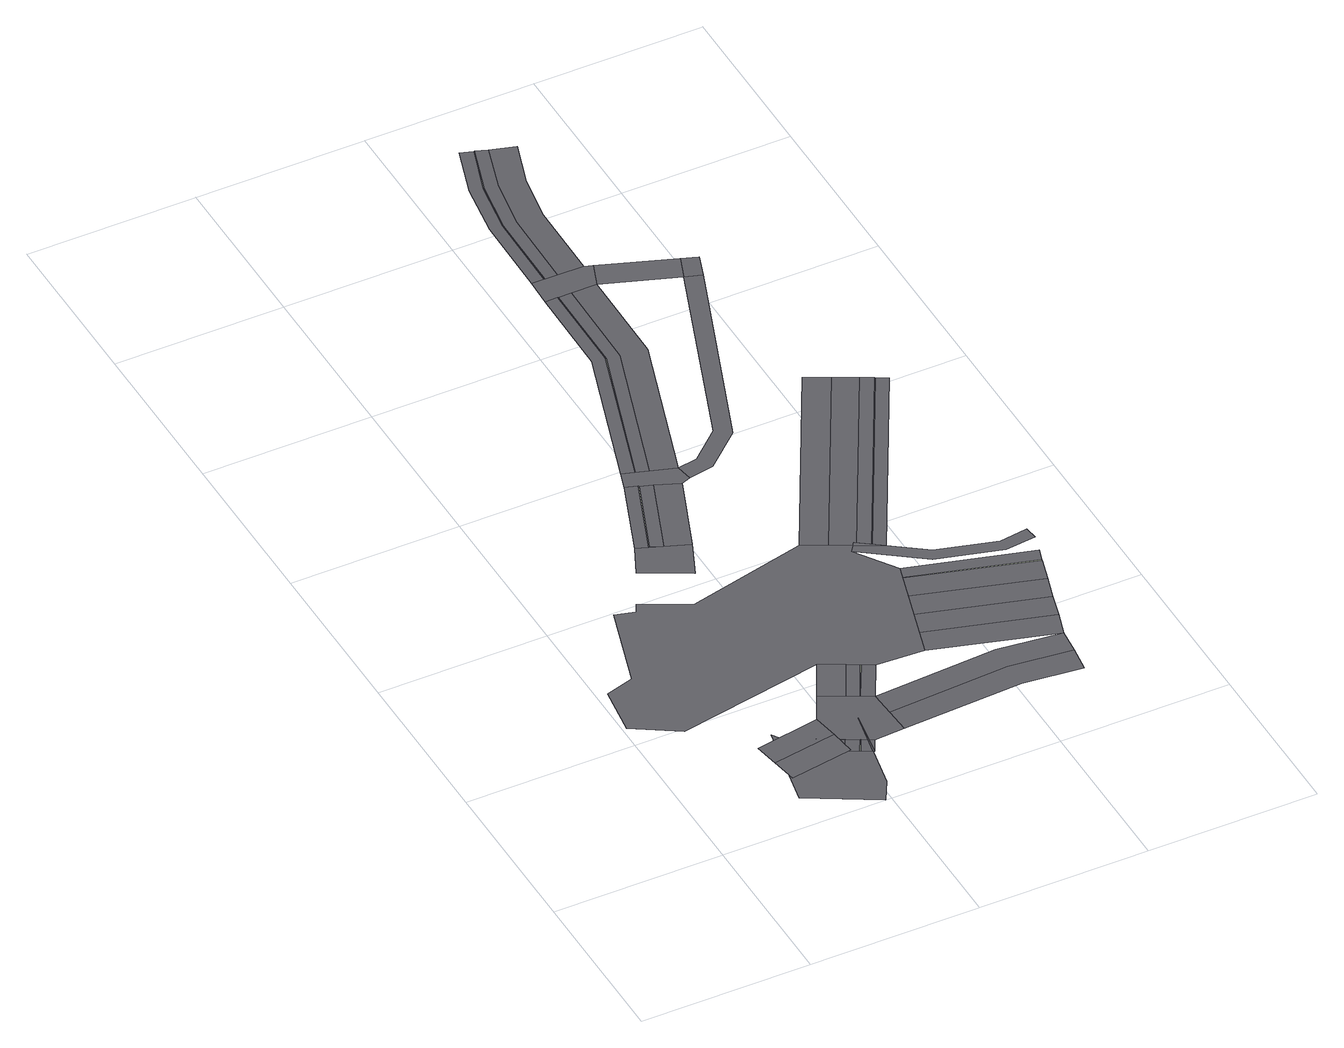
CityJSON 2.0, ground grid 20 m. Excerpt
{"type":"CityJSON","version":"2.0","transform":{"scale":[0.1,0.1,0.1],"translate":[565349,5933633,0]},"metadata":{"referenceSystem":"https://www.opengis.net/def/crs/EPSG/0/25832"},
"CityObjects":{
"road1":{"type":"Road","attributes":{"class":"transportation","function":"road","name":"Willy-Brandt-Straße","_createdBy":"webcityeditor","_createdAt":"2026-07-18T00:00:00.000Z","_osmWayIds":["43118570"],"_osm2streetsLaneCount":2,"_highwayType":"secondary","_osmTags":{"highway":"secondary","name":"Willy-Brandt-Straße","layer":"0"},"_verticalProfile":{"placement":"surface","source":"osm_tags","elevationM":0,"osmLayer":0}},"geometry":[{"type":"MultiSurface","lod":"2","boundaries":[[[0,1,2,3]],[[4,5,1,0]]],"semantics":{"surfaces":[{"type":"TrafficArea","function":"driving_lane","trafficDirection":"forward","transportationUsage":"car_lane","surfaceMaterial":"asphalt","maxspeed":50,"verticalPlacement":"surface","roadElevation":0,"source":"osm2streets","sourceType":"Driving","sourceSurfaceIndex":0,"osm2streetsLaneIndex":0,"osmWayIds":["43118570"],"allowedModes":["car"]},{"type":"TrafficArea","function":"driving_lane","trafficDirection":"forward","transportationUsage":"car_lane","surfaceMaterial":"asphalt","maxspeed":50,"verticalPlacement":"surface","roadElevation":0,"source":"osm2streets","sourceType":"Driving","sourceSurfaceIndex":1,"osm2streetsLaneIndex":1,"osmWayIds":["43118570"],"allowedModes":["car"]}],"values":[0,1]}}]},
"road2":{"type":"Road","attributes":{"class":"transportation","name":"Intersection 470","_createdBy":"webcityeditor","_createdAt":"2026-07-18T00:00:00.000Z","_connectedOsm2streetsRoadIds":["1682","457","456","1696"],"_osmNodeIds":["243175300"],"_intersectionControl":"Signed","_verticalProfile":{"placement":"surface","source":"osm_tags","elevationM":0,"osmLayer":0}},"geometry":[{"type":"MultiSurface","lod":"2","boundaries":[[[6,7,8,9,10,11,12]]],"semantics":{"surfaces":[{"type":"TrafficArea","function":"intersection","transportationUsage":"intersection","surfaceMaterial":"asphalt","source":"osm2streets","sourceType":"Intersection","connectedRoadIds":["1682","457","456","1696"],"osmNodeIds":["243175300"]}],"values":[0]}}]},
"road3":{"type":"Road","attributes":{"class":"transportation","function":"road","name":"Rödingsmarkt","_createdBy":"webcityeditor","_createdAt":"2026-07-18T00:00:00.000Z","_osmWayIds":["39978008"],"_osm2streetsLaneCount":4,"_highwayType":"secondary","_osmTags":{"highway":"secondary","name":"Rödingsmarkt","layer":"0"},"_verticalProfile":{"placement":"surface","source":"osm_tags","elevationM":0,"osmLayer":0}},"geometry":[{"type":"MultiSurface","lod":"2","boundaries":[[[13,14,15,10]],[[16,17,14,13]],[[18,19,17,16]],[[9,20,19,18]]],"semantics":{"surfaces":[{"type":"TrafficArea","function":"driving_lane","trafficDirection":"forward","transportationUsage":"car_lane","surfaceMaterial":"asphalt","maxspeed":50,"verticalPlacement":"surface","roadElevation":0,"source":"osm2streets","sourceType":"Driving","sourceSurfaceIndex":0,"osm2streetsLaneIndex":0,"osmWayIds":["39978008"],"allowedModes":["car"]},{"type":"TrafficArea","function":"bike_lane","trafficDirection":"forward","transportationUsage":"bike_lane","surfaceMaterial":"asphalt","maxspeed":50,"verticalPlacement":"surface","roadElevation":0,"source":"osm2streets","sourceType":"Biking","sourceSurfaceIndex":1,"osm2streetsLaneIndex":1,"osmWayIds":["39978008"],"allowedModes":["bicycle"]},{"type":"AuxiliaryTrafficArea","function":"median","trafficDirection":"forward","transportationUsage":"median","surfaceMaterial":"asphalt","maxspeed":50,"verticalPlacement":"surface","roadElevation":0,"source":"osm2streets","sourceType":"Buffer(Curb)","sourceSurfaceIndex":2,"osm2streetsLaneIndex":2,"osmWayIds":["39978008"],"osm2streetsPropertiesJson":"{\"allowed_turns\":[],\"direction\":\"Forward\",\"index\":2,\"layer\":0,\"osm_way_ids\":[39978008],\"road\":457,\"speed_limit\":\"Some(Speed(13.8889))\",\"type\":\"Buffer(Curb)\",\"width\":0.1}"},{"type":"TrafficArea","function":"sidewalk","trafficDirection":"forward","transportationUsage":"sidewalk","surfaceMaterial":"asphalt","maxspeed":50,"verticalPlacement":"surface","roadElevation":0,"source":"osm2streets","sourceType":"Sidewalk","sourceSurfaceIndex":3,"osm2streetsLaneIndex":3,"osmWayIds":["39978008"],"allowedModes":["pedestrian"]}],"values":[0,1,2,3]}}]},
"road4":{"type":"Road","attributes":{"class":"transportation","name":"Intersection 471","_createdBy":"webcityeditor","_createdAt":"2026-07-18T00:00:00.000Z","_connectedOsm2streetsRoadIds":["475","469","457","476"],"_osmNodeIds":["540212360"],"_intersectionControl":"Signalled","_verticalProfile":{"placement":"surface","source":"osm_tags","elevationM":0,"osmLayer":0}},"geometry":[{"type":"MultiSurface","lod":"2","boundaries":[[[4,3,15,20,21,22,23]]],"semantics":{"surfaces":[{"type":"TrafficArea","function":"intersection","transportationUsage":"intersection","surfaceMaterial":"asphalt","source":"osm2streets","sourceType":"Intersection","connectedRoadIds":["475","469","457","476"],"osmNodeIds":["540212360"]}],"values":[0]}}]},
"road5":{"type":"Road","attributes":{"class":"transportation","name":"Intersection 1455","_createdBy":"webcityeditor","_createdAt":"2026-07-18T00:00:00.000Z","_connectedOsm2streetsRoadIds":["471","1670","1110","1680","481","475","473","807"],"_osmNodeIds":["5622279924","27140876","540212352","540212344","11517550896"],"_intersectionControl":"Signalled","_verticalProfile":{"placement":"surface","source":"osm_tags","elevationM":0,"osmLayer":0}},"geometry":[{"type":"MultiSurface","lod":"2","boundaries":[[[24,25,26,27,28,29,30,31,32,33,34,35,36,37,38,39]]],"semantics":{"surfaces":[{"type":"TrafficArea","function":"intersection","transportationUsage":"intersection","surfaceMaterial":"asphalt","source":"osm2streets","sourceType":"Intersection","connectedRoadIds":["471","1670","1110","1680","481","475","473","807"],"osmNodeIds":["5622279924","27140876","540212352","540212344","11517550896"]}],"values":[0]}}]},
"road6":{"type":"Road","attributes":{"class":"transportation","name":"Intersection 361","_createdBy":"webcityeditor","_createdAt":"2026-07-18T00:00:00.000Z","_connectedOsm2streetsRoadIds":["337","1669","1670"],"_osmNodeIds":["265633799"],"_intersectionControl":"Signalled","_verticalProfile":{"placement":"surface","source":"osm_tags","elevationM":0,"osmLayer":0}},"geometry":[{"type":"MultiSurface","lod":"2","boundaries":[[[40,41,42,43,44]]],"semantics":{"surfaces":[{"type":"TrafficArea","function":"intersection","transportationUsage":"intersection","surfaceMaterial":"asphalt","source":"osm2streets","sourceType":"Fork","connectedRoadIds":["337","1669","1670"],"osmNodeIds":["265633799"]}],"values":[0]}}]},
"road7":{"type":"Road","attributes":{"class":"transportation","function":"road","name":"Rödingsmarkt","_createdBy":"webcityeditor","_createdAt":"2026-07-18T00:00:00.000Z","_osmWayIds":["43118568"],"_osm2streetsLaneCount":4,"_highwayType":"secondary","_osmTags":{"highway":"secondary","name":"Rödingsmarkt","layer":"0"},"_verticalProfile":{"placement":"surface","source":"osm_tags","elevationM":0,"osmLayer":0}},"geometry":[{"type":"MultiSurface","lod":"2","boundaries":[[[45,46,27,23]],[[47,48,46,45]],[[49,50,48,47]],[[22,28,50,49]]],"semantics":{"surfaces":[{"type":"TrafficArea","function":"driving_lane","trafficDirection":"forward","transportationUsage":"car_lane","surfaceMaterial":"asphalt","maxspeed":50,"verticalPlacement":"surface","roadElevation":0,"source":"osm2streets","sourceType":"Driving","sourceSurfaceIndex":0,"osm2streetsLaneIndex":0,"osmWayIds":["43118568"],"allowedModes":["car"]},{"type":"TrafficArea","function":"bike_lane","trafficDirection":"forward","transportationUsage":"bike_lane","surfaceMaterial":"asphalt","maxspeed":50,"verticalPlacement":"surface","roadElevation":0,"source":"osm2streets","sourceType":"Biking","sourceSurfaceIndex":1,"osm2streetsLaneIndex":1,"osmWayIds":["43118568"],"allowedModes":["bicycle"]},{"type":"AuxiliaryTrafficArea","function":"median","trafficDirection":"forward","transportationUsage":"median","surfaceMaterial":"asphalt","maxspeed":50,"verticalPlacement":"surface","roadElevation":0,"source":"osm2streets","sourceType":"Buffer(Curb)","sourceSurfaceIndex":2,"osm2streetsLaneIndex":2,"osmWayIds":["43118568"],"osm2streetsPropertiesJson":"{\"allowed_turns\":[],\"direction\":\"Forward\",\"index\":2,\"layer\":0,\"osm_way_ids\":[43118568],\"road\":475,\"speed_limit\":\"Some(Speed(13.8889))\",\"type\":\"Buffer(Curb)\",\"width\":0.1}"},{"type":"TrafficArea","function":"sidewalk","trafficDirection":"forward","transportationUsage":"sidewalk","surfaceMaterial":"asphalt","maxspeed":50,"verticalPlacement":"surface","roadElevation":0,"source":"osm2streets","sourceType":"Sidewalk","sourceSurfaceIndex":3,"osm2streetsLaneIndex":3,"osmWayIds":["43118568"],"allowedModes":["pedestrian"]}],"values":[0,1,2,3]}}]},
"road8":{"type":"Road","attributes":{"class":"transportation","function":"road","name":"Rödingsmarkt","_createdBy":"webcityeditor","_createdAt":"2026-07-18T00:00:00.000Z","_osmWayIds":["1408626026"],"_osm2streetsLaneCount":4,"_highwayType":"secondary","_osmTags":{"highway":"secondary","name":"Rödingsmarkt","layer":"0"},"_verticalProfile":{"placement":"surface","source":"osm_tags","elevationM":0,"osmLayer":0}},"geometry":[{"type":"MultiSurface","lod":"2","boundaries":[[[51,52,42,53]],[[54,55,52,51]],[[56,57,55,54]],[[58,43,57,56]]],"semantics":{"surfaces":[{"type":"TrafficArea","function":"driving_lane","trafficDirection":"forward","transportationUsage":"car_lane","surfaceMaterial":"asphalt","maxspeed":50,"verticalPlacement":"surface","roadElevation":0,"source":"osm2streets","sourceType":"Driving","sourceSurfaceIndex":0,"osm2streetsLaneIndex":0,"osmWayIds":["1408626026"],"allowedModes":["car"]},{"type":"TrafficArea","function":"bike_lane","trafficDirection":"forward","transportationUsage":"bike_lane","surfaceMaterial":"asphalt","maxspeed":50,"verticalPlacement":"surface","roadElevation":0,"source":"osm2streets","sourceType":"Biking","sourceSurfaceIndex":1,"osm2streetsLaneIndex":1,"osmWayIds":["1408626026"],"allowedModes":["bicycle"]},{"type":"AuxiliaryTrafficArea","function":"median","trafficDirection":"forward","transportationUsage":"median","surfaceMaterial":"asphalt","maxspeed":50,"verticalPlacement":"surface","roadElevation":0,"source":"osm2streets","sourceType":"Buffer(Curb)","sourceSurfaceIndex":2,"osm2streetsLaneIndex":2,"osmWayIds":["1408626026"],"osm2streetsPropertiesJson":"{\"allowed_turns\":[],\"direction\":\"Forward\",\"index\":2,\"layer\":0,\"osm_way_ids\":[1408626026],\"road\":1669,\"speed_limit\":\"Some(Speed(13.8889))\",\"type\":\"Buffer(Curb)\",\"width\":0.1}"},{"type":"TrafficArea","function":"sidewalk","trafficDirection":"forward","transportationUsage":"sidewalk","surfaceMaterial":"paving_stones","maxspeed":50,"verticalPlacement":"surface","roadElevation":0,"source":"osm2streets","sourceType":"Sidewalk","sourceSurfaceIndex":3,"osm2streetsLaneIndex":3,"osmWayIds":["1408626026"],"allowedModes":["pedestrian"]}],"values":[0,1,2,3]}}]},
"road9":{"type":"Road","attributes":{"class":"transportation","name":"Intersection 459","_createdBy":"webcityeditor","_createdAt":"2026-07-18T00:00:00.000Z","_connectedOsm2streetsRoadIds":["441","1038","1669"],"_osmNodeIds":["4666082383"],"_intersectionControl":"Signed","_verticalProfile":{"placement":"surface","source":"osm_tags","elevationM":0,"osmLayer":0}},"geometry":[{"type":"MultiSurface","lod":"2","boundaries":[[[58,53,59,60,61]]],"semantics":{"surfaces":[{"type":"TrafficArea","function":"intersection","transportationUsage":"intersection","surfaceMaterial":"asphalt","source":"osm2streets","sourceType":"Fork","connectedRoadIds":["441","1038","1669"],"osmNodeIds":["4666082383"]}],"values":[0]}}]},
"road10":{"type":"Road","attributes":{"class":"transportation","function":"road","name":"Willy-Brandt-Straße","_createdBy":"webcityeditor","_createdAt":"2026-07-18T00:00:00.000Z","_osmWayIds":["43118557"],"_osm2streetsLaneCount":2,"_highwayType":"secondary","_osmTags":{"highway":"secondary","name":"Willy-Brandt-Straße","layer":"0"},"_verticalProfile":{"placement":"surface","source":"osm_tags","elevationM":0,"osmLayer":0}},"geometry":[{"type":"MultiSurface","lod":"2","boundaries":[[[62,63,64,21,65,66]],[[67,68,22,64,63,62]]],"semantics":{"surfaces":[{"type":"TrafficArea","function":"driving_lane","trafficDirection":"forward","transportationUsage":"car_lane","surfaceMaterial":"asphalt","maxspeed":50,"verticalPlacement":"surface","roadElevation":0,"source":"osm2streets","sourceType":"Driving","sourceSurfaceIndex":0,"osm2streetsLaneIndex":0,"osmWayIds":["43118557"],"allowedModes":["car"]},{"type":"TrafficArea","function":"driving_lane","trafficDirection":"forward","transportationUsage":"car_lane","surfaceMaterial":"asphalt","maxspeed":50,"verticalPlacement":"surface","roadElevation":0,"source":"osm2streets","sourceType":"Driving","sourceSurfaceIndex":1,"osm2streetsLaneIndex":1,"osmWayIds":["43118557"],"allowedModes":["car"]}],"values":[0,1]}}]},
"road11":{"type":"Road","attributes":{"class":"transportation","function":"road","name":"Rödingsmarkt","_createdBy":"webcityeditor","_createdAt":"2026-07-18T00:00:00.000Z","_osmWayIds":["37071273"],"_osm2streetsLaneCount":4,"_highwayType":"secondary","_osmTags":{"highway":"secondary","name":"Rödingsmarkt","layer":"0"},"_verticalProfile":{"placement":"surface","source":"osm_tags","elevationM":0,"osmLayer":0}},"geometry":[{"type":"MultiSurface","lod":"2","boundaries":[[[69,70,71,60,72,73]],[[74,75,76,71,70,69]],[[77,78,79,76,75,74]],[[80,81,61,79,78,77]]],"semantics":{"surfaces":[{"type":"TrafficArea","function":"driving_lane","trafficDirection":"forward","transportationUsage":"car_lane","surfaceMaterial":"asphalt","maxspeed":50,"verticalPlacement":"surface","roadElevation":0,"source":"osm2streets","sourceType":"Driving","sourceSurfaceIndex":0,"osm2streetsLaneIndex":0,"osmWayIds":["37071273"],"allowedModes":["car"]},{"type":"TrafficArea","function":"bike_lane","trafficDirection":"forward","transportationUsage":"bike_lane","surfaceMaterial":"asphalt","maxspeed":50,"verticalPlacement":"surface","roadElevation":0,"source":"osm2streets","sourceType":"Biking","sourceSurfaceIndex":1,"osm2streetsLaneIndex":1,"osmWayIds":["37071273"],"allowedModes":["bicycle"]},{"type":"AuxiliaryTrafficArea","function":"median","trafficDirection":"forward","transportationUsage":"median","surfaceMaterial":"asphalt","maxspeed":50,"verticalPlacement":"surface","roadElevation":0,"source":"osm2streets","sourceType":"Buffer(Curb)","sourceSurfaceIndex":2,"osm2streetsLaneIndex":2,"osmWayIds":["37071273"],"osm2streetsPropertiesJson":"{\"allowed_turns\":[],\"direction\":\"Forward\",\"index\":2,\"layer\":0,\"osm_way_ids\":[37071273],\"road\":441,\"speed_limit\":\"Some(Speed(13.8889))\",\"type\":\"Buffer(Curb)\",\"width\":0.1}"},{"type":"TrafficArea","function":"sidewalk","trafficDirection":"forward","transportationUsage":"sidewalk","surfaceMaterial":"paving_stones","maxspeed":50,"verticalPlacement":"surface","roadElevation":0,"source":"osm2streets","sourceType":"Sidewalk","sourceSurfaceIndex":3,"osm2streetsLaneIndex":3,"osmWayIds":["37071273"],"allowedModes":["pedestrian"]}],"values":[0,1,2,3]}}]},
"road12":{"type":"Road","attributes":{"class":"transportation","function":"road","name":"Willy-Brandt-Straße","_createdBy":"webcityeditor","_createdAt":"2026-07-18T00:00:00.000Z","_osmWayIds":["43145235"],"_osm2streetsLaneCount":6,"_highwayType":"primary","_osmTags":{"highway":"primary","name":"Willy-Brandt-Straße","layer":"0"},"_verticalProfile":{"placement":"surface","source":"osm_tags","elevationM":0,"osmLayer":0}},"geometry":[{"type":"MultiSurface","lod":"2","boundaries":[[[82,83,29,67]],[[84,85,83,82]],[[86,87,85,84]],[[88,89,87,86]],[[90,91,89,88]],[[92,30,91,90]]],"semantics":{"surfaces":[{"type":"TrafficArea","function":"driving_lane","trafficDirection":"forward","transportationUsage":"car_lane","surfaceMaterial":"asphalt","maxspeed":50,"verticalPlacement":"surface","roadElevation":0,"source":"osm2streets","sourceType":"Driving","sourceSurfaceIndex":0,"osm2streetsLaneIndex":0,"osmWayIds":["43145235"],"allowedModes":["car"]},{"type":"TrafficArea","function":"driving_lane","trafficDirection":"forward","transportationUsage":"car_lane","surfaceMaterial":"asphalt","maxspeed":50,"verticalPlacement":"surface","roadElevation":0,"source":"osm2streets","sourceType":"Driving","sourceSurfaceIndex":1,"osm2streetsLaneIndex":1,"osmWayIds":["43145235"],"allowedModes":["car"]},{"type":"TrafficArea","function":"driving_lane","trafficDirection":"forward","transportationUsage":"car_lane","surfaceMaterial":"asphalt","maxspeed":50,"verticalPlacement":"surface","roadElevation":0,"source":"osm2streets","sourceType":"Driving","sourceSurfaceIndex":2,"osm2streetsLaneIndex":2,"osmWayIds":["43145235"],"allowedModes":["car"]},{"type":"TrafficArea","function":"driving_lane","trafficDirection":"forward","transportationUsage":"car_lane","surfaceMaterial":"asphalt","maxspeed":50,"verticalPlacement":"surface","roadElevation":0,"source":"osm2streets","sourceType":"Driving","sourceSurfaceIndex":3,"osm2streetsLaneIndex":3,"osmWayIds":["43145235"],"allowedModes":["car"]},{"type":"AuxiliaryTrafficArea","function":"median","trafficDirection":"forward","transportationUsage":"median","surfaceMaterial":"asphalt","maxspeed":50,"verticalPlacement":"surface","roadElevation":0,"source":"osm2streets","sourceType":"Buffer(Curb)","sourceSurfaceIndex":4,"osm2streetsLaneIndex":4,"osmWayIds":["43145235"],"osm2streetsPropertiesJson":"{\"allowed_turns\":[],\"direction\":\"Forward\",\"index\":4,\"layer\":0,\"osm_way_ids\":[43145235],\"road\":481,\"speed_limit\":\"Some(Speed(13.8889))\",\"type\":\"Buffer(Curb)\",\"width\":0.1}"},{"type":"TrafficArea","function":"sidewalk","trafficDirection":"forward","transportationUsage":"sidewalk","surfaceMaterial":"asphalt","maxspeed":50,"verticalPlacement":"surface","roadElevation":0,"source":"osm2streets","sourceType":"Sidewalk","sourceSurfaceIndex":5,"osm2streetsLaneIndex":5,"osmWayIds":["43145235"],"allowedModes":["pedestrian"]}],"values":[0,1,2,3,4,5]}}]},
"road13":{"type":"Road","attributes":{"class":"transportation","function":"road","name":"osm2streets road 1680","_createdBy":"webcityeditor","_createdAt":"2026-07-18T00:00:00.000Z","_osmWayIds":["1410160493"],"_osm2streetsLaneCount":1,"_highwayType":"cycleway","_osmTags":{"highway":"cycleway","name":"osm2streets road 1680","layer":"0"},"_verticalProfile":{"placement":"surface","source":"osm_tags","elevationM":0,"osmLayer":0}},"geometry":[{"type":"MultiSurface","lod":"2","boundaries":[[[93,94,95,32,31,96,97,98]]],"semantics":{"surfaces":[{"type":"TrafficArea","function":"bike_lane","trafficDirection":"forward","transportationUsage":"bike_lane","surfaceMaterial":"asphalt","verticalPlacement":"surface","roadElevation":0,"source":"osm2streets","sourceType":"Biking","sourceSurfaceIndex":0,"osm2streetsLaneIndex":0,"osmWayIds":["1410160493"],"allowedModes":["bicycle"]}],"values":[0]}}]},
"road14":{"type":"Road","attributes":{"class":"transportation","function":"road","name":"osm2streets road 1038","_createdBy":"webcityeditor","_createdAt":"2026-07-18T00:00:00.000Z","_osmWayIds":["472397658"],"_osm2streetsLaneCount":1,"_highwayType":"service","_osmTags":{"highway":"service","name":"osm2streets road 1038","layer":"0"},"_verticalProfile":{"placement":"surface","source":"osm_tags","elevationM":0,"osmLayer":0}},"geometry":[{"type":"MultiSurface","lod":"2","boundaries":[[[99,100,101,60,59,102,103,104]]],"semantics":{"surfaces":[{"type":"TrafficArea","function":"driving_lane","trafficDirection":"forward","transportationUsage":"car_lane","surfaceMaterial":"asphalt","verticalPlacement":"surface","roadElevation":0,"source":"osm2streets","sourceType":"Driving","sourceSurfaceIndex":0,"osm2streetsLaneIndex":0,"osmWayIds":["472397658"],"allowedModes":["car"]}],"values":[0]}}]},
"road15":{"type":"Road","attributes":{"class":"transportation","name":"Intersection 848","_createdBy":"webcityeditor","_createdAt":"2026-07-18T00:00:00.000Z","_connectedOsm2streetsRoadIds":["440","866","441"],"_osmNodeIds":["2366341723"],"_intersectionControl":"Signed","_verticalProfile":{"placement":"surface","source":"osm_tags","elevationM":0,"osmLayer":0}},"geometry":[{"type":"MultiSurface","lod":"2","boundaries":[[[80,73,105,106,107]]],"semantics":{"surfaces":[{"type":"TrafficArea","function":"intersection","transportationUsage":"intersection","surfaceMaterial":"asphalt","source":"osm2streets","sourceType":"Connection","connectedRoadIds":["440","866","441"],"osmNodeIds":["2366341723"]}],"values":[0]}}]},
"road16":{"type":"Road","attributes":{"class":"transportation","function":"road","name":"Rödingsmarkt","_createdBy":"webcityeditor","_createdAt":"2026-07-18T00:00:00.000Z","_osmWayIds":["596083278"],"_osm2streetsLaneCount":5,"_highwayType":"secondary","_osmTags":{"highway":"secondary","name":"Rödingsmarkt","layer":"0"},"_verticalProfile":{"placement":"surface","source":"osm_tags","elevationM":0,"osmLayer":0}},"geometry":[{"type":"MultiSurface","lod":"2","boundaries":[[[108,109,110,34]],[[111,112,109,108]],[[113,114,112,111]],[[115,116,114,113]],[[33,117,116,115]]],"semantics":{"surfaces":[{"type":"TrafficArea","function":"driving_lane","trafficDirection":"forward","transportationUsage":"car_lane","surfaceMaterial":"asphalt","maxspeed":50,"verticalPlacement":"surface","roadElevation":0,"source":"osm2streets","sourceType":"Driving","sourceSurfaceIndex":0,"osm2streetsLaneIndex":0,"osmWayIds":["596083278"],"allowedModes":["car"]},{"type":"TrafficArea","function":"driving_lane","trafficDirection":"forward","transportationUsage":"car_lane","surfaceMaterial":"asphalt","maxspeed":50,"verticalPlacement":"surface","roadElevation":0,"source":"osm2streets","sourceType":"Driving","sourceSurfaceIndex":1,"osm2streetsLaneIndex":1,"osmWayIds":["596083278"],"allowedModes":["car"]},{"type":"TrafficArea","function":"bike_lane","trafficDirection":"forward","transportationUsage":"bike_lane","surfaceMaterial":"asphalt","maxspeed":50,"verticalPlacement":"surface","roadElevation":0,"source":"osm2streets","sourceType":"Biking","sourceSurfaceIndex":2,"osm2streetsLaneIndex":2,"osmWayIds":["596083278"],"allowedModes":["bicycle"]},{"type":"AuxiliaryTrafficArea","function":"median","trafficDirection":"forward","transportationUsage":"median","surfaceMaterial":"asphalt","maxspeed":50,"verticalPlacement":"surface","roadElevation":0,"source":"osm2streets","sourceType":"Buffer(Curb)","sourceSurfaceIndex":3,"osm2streetsLaneIndex":3,"osmWayIds":["596083278"],"osm2streetsPropertiesJson":"{\"allowed_turns\":[],\"direction\":\"Forward\",\"index\":3,\"layer\":0,\"osm_way_ids\":[596083278],\"road\":1110,\"speed_limit\":\"Some(Speed(13.8889))\",\"type\":\"Buffer(Curb)\",\"width\":0.1}"},{"type":"TrafficArea","function":"sidewalk","trafficDirection":"forward","transportationUsage":"sidewalk","surfaceMaterial":"paving_stones","maxspeed":50,"verticalPlacement":"surface","roadElevation":0,"source":"osm2streets","sourceType":"Sidewalk","sourceSurfaceIndex":4,"osm2streetsLaneIndex":4,"osmWayIds":["596083278"],"allowedModes":["pedestrian"]}],"values":[0,1,2,3,4]}}]},
"road17":{"type":"Road","attributes":{"class":"transportation","function":"road","name":"Rödingsmarkt","_createdBy":"webcityeditor","_createdAt":"2026-07-18T00:00:00.000Z","_osmWayIds":["37071273"],"_osm2streetsLaneCount":4,"_highwayType":"secondary","_osmTags":{"highway":"secondary","name":"Rödingsmarkt","layer":"0"},"_verticalProfile":{"placement":"surface","source":"osm_tags","elevationM":0,"osmLayer":0}},"geometry":[{"type":"MultiSurface","lod":"2","boundaries":[[[118,119,120,121,106,122,123,124]],[[125,126,127,128,121,120,119,118]],[[129,130,131,132,128,133,126,125]],[[134,135,136,107,132,131,130,129]]],"semantics":{"surfaces":[{"type":"TrafficArea","function":"driving_lane","trafficDirection":"forward","transportationUsage":"car_lane","surfaceMaterial":"asphalt","maxspeed":50,"verticalPlacement":"surface","roadElevation":0,"source":"osm2streets","sourceType":"Driving","sourceSurfaceIndex":0,"osm2streetsLaneIndex":0,"osmWayIds":["37071273"],"allowedModes":["car"]},{"type":"TrafficArea","function":"bike_lane","trafficDirection":"forward","transportationUsage":"bike_lane","surfaceMaterial":"asphalt","maxspeed":50,"verticalPlacement":"surface","roadElevation":0,"source":"osm2streets","sourceType":"Biking","sourceSurfaceIndex":1,"osm2streetsLaneIndex":1,"osmWayIds":["37071273"],"allowedModes":["bicycle"]},{"type":"AuxiliaryTrafficArea","function":"median","trafficDirection":"forward","transportationUsage":"median","surfaceMaterial":"asphalt","maxspeed":50,"verticalPlacement":"surface","roadElevation":0,"source":"osm2streets","sourceType":"Buffer(Curb)","sourceSurfaceIndex":2,"osm2streetsLaneIndex":2,"osmWayIds":["37071273"],"osm2streetsPropertiesJson":"{\"allowed_turns\":[],\"direction\":\"Forward\",\"index\":2,\"layer\":0,\"osm_way_ids\":[37071273],\"road\":440,\"speed_limit\":\"Some(Speed(13.8889))\",\"type\":\"Buffer(Curb)\",\"width\":0.1}"},{"type":"TrafficArea","function":"sidewalk","trafficDirection":"forward","transportationUsage":"sidewalk","surfaceMaterial":"paving_stones","maxspeed":50,"verticalPlacement":"surface","roadElevation":0,"source":"osm2streets","sourceType":"Sidewalk","sourceSurfaceIndex":3,"osm2streetsLaneIndex":3,"osmWayIds":["37071273"],"allowedModes":["pedestrian"]}],"values":[0,1,2,3]}}]},
"road18":{"type":"Road","attributes":{"class":"transportation","function":"road","name":"osm2streets road 866","_createdBy":"webcityeditor","_createdAt":"2026-07-18T00:00:00.000Z","_osmWayIds":["228008982"],"_osm2streetsLaneCount":1,"_highwayType":"service","_osmTags":{"highway":"service","name":"osm2streets road 866","layer":"0"},"_verticalProfile":{"placement":"surface","source":"osm_tags","elevationM":0,"osmLayer":0}},"geometry":[{"type":"MultiSurface","lod":"2","boundaries":[[[73,99,137,105]]],"semantics":{"surfaces":[{"type":"TrafficArea","function":"driving_lane","trafficDirection":"forward","transportationUsage":"car_lane","surfaceMaterial":"asphalt","verticalPlacement":"surface","roadElevation":0,"source":"osm2streets","sourceType":"Bus","sourceSurfaceIndex":0,"osm2streetsLaneIndex":0,"osmWayIds":["228008982"],"allowedModes":["bus"]}],"values":[0]}}]},
"road19":{"type":"Road","attributes":{"class":"transportation","name":"Intersection 1018","_createdBy":"webcityeditor","_createdAt":"2026-07-18T00:00:00.000Z","_connectedOsm2streetsRoadIds":["866","867","1038"],"_osmNodeIds":["4666082378"],"_intersectionControl":"Signed","_verticalProfile":{"placement":"surface","source":"osm_tags","elevationM":0,"osmLayer":0}},"geometry":[{"type":"MultiSurface","lod":"2","boundaries":[[[104,138,137,99]]],"semantics":{"surfaces":[{"type":"TrafficArea","function":"intersection","transportationUsage":"intersection","surfaceMaterial":"asphalt","source":"osm2streets","sourceType":"Terminus","connectedRoadIds":["866","867","1038"],"osmNodeIds":["4666082378"]}],"values":[0]}}]}
},
"vertices":[
[194,119,0],[118,107,0],[123,77,0],[198,89,0],[189,149,0],[113,136,0],
[193,0,0],[208,26,0],[229,131,0],[219,75,0],[165,104,0],[135,149,0],[114,45,0],
[191,90,0],[200,106,0],[174,121,0],[205,83,0],[214,99,0],[206,82,0],[215,99,0],[228,92,0],
[264,94,0],[261,154,0],[206,182,0],
[13,287,0],[5,228,0],[57,196,0],[230,228,0],[285,199,0],[341,196,0],[379,326,0],[347,374,0],[356,386,0],[384,366,0],[303,408,0],[161,374,0],[107,402,0],[101,391,0],[78,398,0],[47,297,0],
[131,447,0],[185,418,0],[204,461,0],[147,483,0],[130,447,0],
[233,168,0],[257,214,0],[246,161,0],[270,207,0],[247,161,0],[271,206,0],
[212,565,0],[176,472,0],[240,554,0],[198,570,0],[162,478,0],[197,571,0],[161,478,0],[183,576,0],
[251,558,0],[248,578,0],[190,597,0],
[481,124,0],[407,133,0],[262,124,0],[407,102,0],[477,94,0],[484,154,0],[408,163,0],
[279,881,0],[278,768,0],[219,587,0],[308,763,0],[309,881,0],[264,881,0],[263,770,0],[205,592,0],[263,881,0],[262,771,0],[204,592,0],[248,881,0],[247,773,0],
[493,183,0],[350,224,0],[501,212,0],[358,253,0],[510,240,0],[367,282,0],[518,269,0],[375,311,0],[518,270,0],[375,312,0],[523,285,0],
[527,321,0],[494,317,0],[424,337,0],[417,323,0],[493,302,0],[529,306,0],
[396,850,0],[308,614,0],[272,582,0],[281,563,0],[325,602,0],[415,843,0],
[320,910,0],[310,913,0],[249,914,0],
[330,394,0],[458,634,0],[431,648,0],[356,380,0],[484,620,0],[370,373,0],[498,613,0],[371,373,0],[499,612,0],[512,605,0],
[309,1127,0],[291,1070,0],[281,1009,0],[280,913,0],[311,1007,0],[320,1063,0],[338,1118,0],[295,1132,0],[276,1073,0],[266,1010,0],[265,914,0],[294,1132,0],[275,1074,0],[265,1011,0],[264,914,0],[266,1011,0],[279,1137,0],[260,1077,0],[250,1012,0],
[406,878,0],
[425,871,0]
]}
